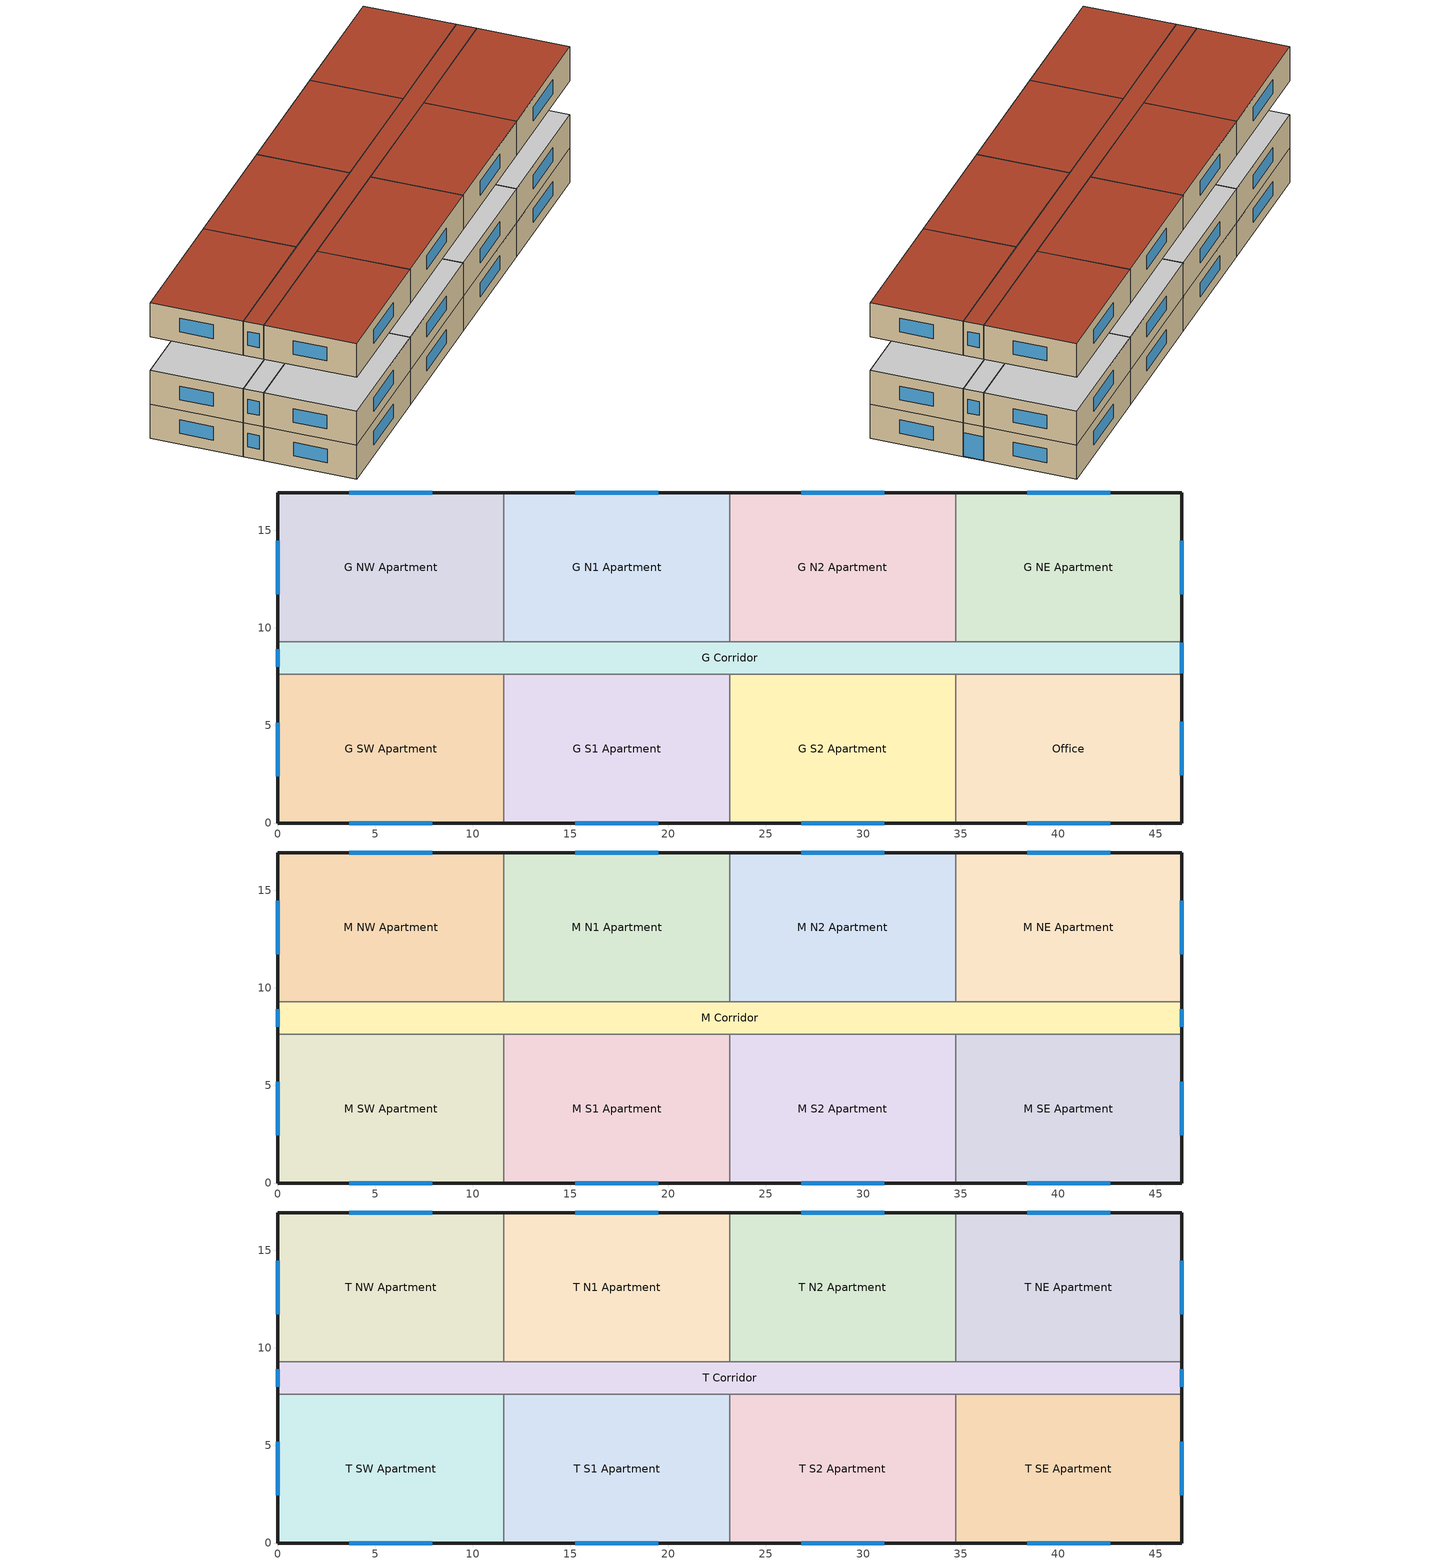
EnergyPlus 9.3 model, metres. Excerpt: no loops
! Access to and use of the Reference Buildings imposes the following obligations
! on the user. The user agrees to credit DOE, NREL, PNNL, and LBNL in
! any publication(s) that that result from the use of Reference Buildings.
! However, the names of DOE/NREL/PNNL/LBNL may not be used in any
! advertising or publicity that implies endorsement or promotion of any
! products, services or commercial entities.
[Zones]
G SW Apartment
 floor ground (ext-slab): 0,7.62 11.58,7.62 11.58,0 0,0 z0
 wall outside (Steel Frame Res Ext Wall): 0,7.62 0,0 11.58,0 z0:3.05
 wall to G Corridor (int-walls): 11.58,7.62 0,7.62 z0:3.05
 wall to G S1 Apartment (int-walls): 11.58,0 11.58,7.62 z0:3.05
 window (Window Res Operable): 3.66,0 7.92,0 / 0,5.14 0,2.4 z0.95:2.17
 ceiling adiabatic (INT-FLOOR-UNDERSIDE): 11.58,0 11.58,7.62 0,7.62 0,0 z3.05
G NW Apartment
 floor ground (ext-slab): 0,16.92 11.58,16.92 11.58,9.3 0,9.3 z0
 wall outside (Steel Frame Res Ext Wall): 11.58,16.92 0,16.92 0,9.3 z0:3.05
 wall to G Corridor (int-walls): 0,9.3 11.58,9.3 z0:3.05
 wall to G N1 Apartment (int-walls): 11.58,9.3 11.58,16.92 z0:3.05
 window (Window Res Operable): 7.92,16.92 3.66,16.92 / 0,14.48 0,11.73 z0.95:2.17
 ceiling adiabatic (INT-FLOOR-UNDERSIDE): 11.58,9.3 11.58,16.92 0,16.92 0,9.3 z3.05
Office
 floor ground (ext-slab): 34.75,7.62 46.33,7.62 46.33,0 34.75,0 z0
 wall outside (Steel Frame Res Ext Wall): 34.75,0 46.33,0 46.33,7.62 z0:3.05
 wall to G Corridor (int-walls): 46.33,7.62 34.75,7.62 z0:3.05
 wall to G S2 Apartment (int-walls): 34.75,7.62 34.75,0 z0:3.05
 window (Window Res Operable): 38.4,0 42.67,0 / 46.33,2.44 46.33,5.18 z0.95:2.17
 ceiling adiabatic (INT-FLOOR-UNDERSIDE): 46.33,0 46.33,7.62 34.75,7.62 34.75,0 z3.05
G NE Apartment
 floor ground (ext-slab): 34.75,16.92 46.33,16.92 46.33,9.3 34.75,9.3 z0
 wall outside (Steel Frame Res Ext Wall): 46.33,9.3 46.33,16.92 34.75,16.92 z0:3.05
 wall to G Corridor (int-walls): 34.75,9.3 46.33,9.3 z0:3.05
 wall to G N2 Apartment (int-walls): 34.75,16.92 34.75,9.3 z0:3.05
 window (Window Res Operable): 42.67,16.92 38.4,16.92 / 46.33,11.73 46.33,14.48 z0.95:2.17
 ceiling adiabatic (INT-FLOOR-UNDERSIDE): 46.33,9.3 46.33,16.92 34.75,16.92 34.75,9.3 z3.05
G N1 Apartment
 floor ground (ext-slab): 11.58,16.92 23.16,16.92 23.16,9.3 11.58,9.3 z0
 wall outside (Steel Frame Res Ext Wall): 23.16,16.92 11.58,16.92 z0:3.05
 wall to G Corridor (int-walls): 11.58,9.3 23.16,9.3 z0:3.05
 wall to G N2 Apartment (int-walls): 23.16,9.3 23.16,16.92 z0:3.05
 window (Window Res Operable): 19.51,16.92 15.24,16.92 z0.95:2.17
 ceiling adiabatic (INT-FLOOR-UNDERSIDE): 23.16,9.3 23.16,16.92 11.58,16.92 11.58,9.3 z3.05
G N2 Apartment
 floor ground (ext-slab): 23.16,16.92 34.75,16.92 34.75,9.3 23.16,9.3 z0
 wall outside (Steel Frame Res Ext Wall): 34.75,16.92 23.16,16.92 z0:3.05
 wall to G Corridor (int-walls): 23.16,9.3 34.75,9.3 z0:3.05
 window (Window Res Operable): 31.09,16.92 26.82,16.92 z0.95:2.17
 ceiling adiabatic (INT-FLOOR-UNDERSIDE): 34.75,9.3 34.75,16.92 23.16,16.92 23.16,9.3 z3.05
G S1 Apartment
 floor ground (ext-slab): 11.58,7.62 23.16,7.62 23.16,0 11.58,0 z0
 wall outside (Steel Frame Res Ext Wall): 11.58,0 23.16,0 z0:3.05
 wall to G Corridor (int-walls): 23.16,7.62 11.58,7.62 z0:3.05
 wall to G S2 Apartment (int-walls): 23.16,0 23.16,7.62 z0:3.05
 window (Window Res Operable): 15.24,0 19.51,0 z0.95:2.17
 ceiling adiabatic (INT-FLOOR-UNDERSIDE): 23.16,0 23.16,7.62 11.58,7.62 11.58,0 z3.05
G S2 Apartment
 floor ground (ext-slab): 23.16,7.62 34.75,7.62 34.75,0 23.16,0 z0
 wall outside (Steel Frame Res Ext Wall): 23.16,0 34.75,0 z0:3.05
 wall to G Corridor (int-walls): 34.75,7.62 23.16,7.62 z0:3.05
 window (Window Res Operable): 26.82,0 31.09,0 z0.95:2.17
 ceiling adiabatic (INT-FLOOR-UNDERSIDE): 34.75,0 34.75,7.62 23.16,7.62 23.16,0 z3.05
G Corridor
 floor ground (ext-slab): 0,9.3 46.33,9.3 46.33,7.62 0,7.62 z0
 wall outside (Steel Frame Res Ext Wall): 0,9.3 0,7.62 / 46.33,7.62 46.33,9.3 z0:3.05
 window (Window Res Operable): 0,8.91 0,8 z0.95:2.17; 46.33,7.67 46.33,9.25 z0.03:2.13
 ceiling adiabatic (INT-FLOOR-UNDERSIDE): 46.33,7.62 46.33,9.3 0,9.3 0,7.62 z3.05
M SW Apartment
 floor adiabatic (INT-FLOOR-TOPSIDE): 0,7.62 11.58,7.62 11.58,0 0,0 z3.05
 wall outside (Steel Frame Res Ext Wall): 0,7.62 0,0 11.58,0 z3.05:6.1
 wall to M Corridor (int-walls): 11.58,7.62 0,7.62 z3.05:6.1
 wall to M S1 Apartment (int-walls): 11.58,0 11.58,7.62 z3.05:6.1
 window (Window Res Operable): 0,5.18 0,2.44 / 3.66,0 7.92,0 z4:5.22
 ceiling adiabatic (INT-FLOOR-UNDERSIDE): 11.58,0 11.58,7.62 0,7.62 0,0 z6.1
M NW Apartment
 floor adiabatic (INT-FLOOR-TOPSIDE): 0,16.92 11.58,16.92 11.58,9.3 0,9.3 z3.05
 wall outside (Steel Frame Res Ext Wall): 11.58,16.92 0,16.92 0,9.3 z3.05:6.1
 wall to M Corridor (int-walls): 0,9.3 11.58,9.3 z3.05:6.1
 wall to M N1 Apartment (int-walls): 11.58,9.3 11.58,16.92 z3.05:6.1
 window (Window Res Operable): 7.92,16.92 3.66,16.92 / 0,14.48 0,11.73 z4:5.22
 ceiling adiabatic (INT-FLOOR-UNDERSIDE): 11.58,9.3 11.58,16.92 0,16.92 0,9.3 z6.1
M SE Apartment
 floor adiabatic (INT-FLOOR-TOPSIDE): 34.75,7.62 46.33,7.62 46.33,0 34.75,0 z3.05
 wall outside (Steel Frame Res Ext Wall): 34.75,0 46.33,0 46.33,7.62 z3.05:6.1
 wall to M Corridor (int-walls): 46.33,7.62 34.75,7.62 z3.05:6.1
 wall to M S2 Apartment (int-walls): 34.75,7.62 34.75,0 z3.05:6.1
 window (Window Res Operable): 46.33,2.44 46.33,5.18 / 38.4,0 42.67,0 z4:5.22
 ceiling adiabatic (INT-FLOOR-UNDERSIDE): 46.33,0 46.33,7.62 34.75,7.62 34.75,0 z6.1
M NE Apartment
 floor adiabatic (INT-FLOOR-TOPSIDE): 34.75,16.92 46.33,16.92 46.33,9.3 34.75,9.3 z3.05
 wall outside (Steel Frame Res Ext Wall): 46.33,9.3 46.33,16.92 34.75,16.92 z3.05:6.1
 wall to M Corridor (int-walls): 34.75,9.3 46.33,9.3 z3.05:6.1
 wall to M N2 Apartment (int-walls): 34.75,16.92 34.75,9.3 z3.05:6.1
 window (Window Res Operable): 42.67,16.92 38.4,16.92 / 46.33,11.73 46.33,14.48 z4:5.22
 ceiling adiabatic (INT-FLOOR-UNDERSIDE): 46.33,9.3 46.33,16.92 34.75,16.92 34.75,9.3 z6.1
M N1 Apartment
 floor adiabatic (INT-FLOOR-TOPSIDE): 11.58,16.92 23.16,16.92 23.16,9.3 11.58,9.3 z3.05
 wall outside (Steel Frame Res Ext Wall): 23.16,16.92 11.58,16.92 z3.05:6.1
 wall to M Corridor (int-walls): 11.58,9.3 23.16,9.3 z3.05:6.1
 wall to M N2 Apartment (int-walls): 23.16,9.3 23.16,16.92 z3.05:6.1
 window (Window Res Operable): 19.51,16.92 15.24,16.92 z4:5.22
 ceiling adiabatic (INT-FLOOR-UNDERSIDE): 23.16,9.3 23.16,16.92 11.58,16.92 11.58,9.3 z6.1
M N2 Apartment
 floor adiabatic (INT-FLOOR-TOPSIDE): 23.16,16.92 34.75,16.92 34.75,9.3 23.16,9.3 z3.05
 wall outside (Steel Frame Res Ext Wall): 34.75,16.92 23.16,16.92 z3.05:6.1
 wall to M Corridor (int-walls): 23.16,9.3 34.75,9.3 z3.05:6.1
 window (Window Res Operable): 31.09,16.92 26.82,16.92 z4:5.22
 ceiling adiabatic (INT-FLOOR-UNDERSIDE): 34.75,9.3 34.75,16.92 23.16,16.92 23.16,9.3 z6.1
M S1 Apartment
 floor adiabatic (INT-FLOOR-TOPSIDE): 11.58,7.62 23.16,7.62 23.16,0 11.58,0 z3.05
 wall outside (Steel Frame Res Ext Wall): 11.58,0 23.16,0 z3.05:6.1
 wall to M Corridor (int-walls): 23.16,7.62 11.58,7.62 z3.05:6.1
 wall to M S2 Apartment (int-walls): 23.16,0 23.16,7.62 z3.05:6.1
 window (Window Res Operable): 15.24,0 19.51,0 z4:5.22
 ceiling adiabatic (INT-FLOOR-UNDERSIDE): 23.16,0 23.16,7.62 11.58,7.62 11.58,0 z6.1
M S2 Apartment
 floor adiabatic (INT-FLOOR-TOPSIDE): 23.16,7.62 34.75,7.62 34.75,0 23.16,0 z3.05
 wall outside (Steel Frame Res Ext Wall): 23.16,0 34.75,0 z3.05:6.1
 wall to M Corridor (int-walls): 34.75,7.62 23.16,7.62 z3.05:6.1
 window (Window Res Operable): 26.82,0 31.09,0 z4:5.22
 ceiling adiabatic (INT-FLOOR-UNDERSIDE): 34.75,0 34.75,7.62 23.16,7.62 23.16,0 z6.1
M Corridor
 floor adiabatic (INT-FLOOR-TOPSIDE): 0,9.3 46.33,9.3 46.33,7.62 0,7.62 z3.05
 wall outside (Steel Frame Res Ext Wall): 0,9.3 0,7.62 / 46.33,7.62 46.33,9.3 z3.05:6.1
 window (Window Res Operable): 0,8.91 0,8 / 46.33,8 46.33,8.91 z4:5.22
 ceiling adiabatic (INT-FLOOR-UNDERSIDE): 46.33,7.62 46.33,9.3 0,9.3 0,7.62 z6.1
T SW Apartment
 floor adiabatic (INT-FLOOR-TOPSIDE): 0,7.62 11.58,7.62 11.58,0 0,0 z9.14
 wall outside (Steel Frame Res Ext Wall): 0,7.62 0,0 11.58,0 z9.14:12.19
 wall to T Corridor (int-walls): 11.58,7.62 0,7.62 z9.14:12.19
 wall to T S1 Apartment (int-walls): 11.58,0 11.58,7.62 z9.14:12.19
 window (Window Res Operable): 0,5.18 0,2.44 / 3.66,0 7.92,0 z10.1:11.32
 roof outside (IEAD Res Roof): 11.58,0 11.58,7.62 0,7.62 0,0 z12.19
T NW Apartment
 floor adiabatic (INT-FLOOR-TOPSIDE): 0,16.92 11.58,16.92 11.58,9.3 0,9.3 z9.14
 wall outside (Steel Frame Res Ext Wall): 11.58,16.92 0,16.92 0,9.3 z9.14:12.19
 wall to T Corridor (int-walls): 0,9.3 11.58,9.3 z9.14:12.19
 wall to T N1 Apartment (int-walls): 11.58,9.3 11.58,16.92 z9.14:12.19
 window (Window Res Operable): 7.92,16.92 3.66,16.92 / 0,14.48 0,11.73 z10.1:11.32
 roof outside (IEAD Res Roof): 11.58,9.3 11.58,16.92 0,16.92 0,9.3 z12.19
T SE Apartment
 floor adiabatic (INT-FLOOR-TOPSIDE): 34.75,7.62 46.33,7.62 46.33,0 34.75,0 z9.14
 wall outside (Steel Frame Res Ext Wall): 34.75,0 46.33,0 46.33,7.62 z9.14:12.19
 wall to T Corridor (int-walls): 46.33,7.62 34.75,7.62 z9.14:12.19
 wall to T S2 Apartment (int-walls): 34.75,7.62 34.75,0 z9.14:12.19
 window (Window Res Operable): 46.33,2.44 46.33,5.18 / 38.4,0 42.67,0 z10.1:11.32
 roof outside (IEAD Res Roof): 46.33,0 46.33,7.62 34.75,7.62 34.75,0 z12.19
T NE Apartment
 floor adiabatic (INT-FLOOR-TOPSIDE): 34.75,16.92 46.33,16.92 46.33,9.3 34.75,9.3 z9.14
 wall outside (Steel Frame Res Ext Wall): 46.33,9.3 46.33,16.92 34.75,16.92 z9.14:12.19
 wall to T Corridor (int-walls): 34.75,9.3 46.33,9.3 z9.14:12.19
 wall to T N2 Apartment (int-walls): 34.75,16.92 34.75,9.3 z9.14:12.19
 window (Window Res Operable): 42.67,16.92 38.4,16.92 / 46.33,11.73 46.33,14.48 z10.1:11.32
 roof outside (IEAD Res Roof): 46.33,9.3 46.33,16.92 34.75,16.92 34.75,9.3 z12.19
T N1 Apartment
 floor adiabatic (INT-FLOOR-TOPSIDE): 11.58,16.92 23.16,16.92 23.16,9.3 11.58,9.3 z9.14
 wall outside (Steel Frame Res Ext Wall): 23.16,16.92 11.58,16.92 z9.14:12.19
 wall to T Corridor (int-walls): 11.58,9.3 23.16,9.3 z9.14:12.19
 wall to T N2 Apartment (int-walls): 23.16,9.3 23.16,16.92 z9.14:12.19
 window (Window Res Operable): 19.51,16.92 15.24,16.92 z10.1:11.32
 roof outside (IEAD Res Roof): 23.16,9.3 23.16,16.92 11.58,16.92 11.58,9.3 z12.19
T N2 Apartment
 floor adiabatic (INT-FLOOR-TOPSIDE): 23.16,16.92 34.75,16.92 34.75,9.3 23.16,9.3 z9.14
 wall outside (Steel Frame Res Ext Wall): 34.75,16.92 23.16,16.92 z9.14:12.19
 wall to T Corridor (int-walls): 23.16,9.3 34.75,9.3 z9.14:12.19
 window (Window Res Operable): 31.09,16.92 26.82,16.92 z10.1:11.32
 roof outside (IEAD Res Roof): 34.75,9.3 34.75,16.92 23.16,16.92 23.16,9.3 z12.19
T S1 Apartment
 floor adiabatic (INT-FLOOR-TOPSIDE): 11.58,7.62 23.16,7.62 23.16,0 11.58,0 z9.14
 wall outside (Steel Frame Res Ext Wall): 11.58,0 23.16,0 z9.14:12.19
 wall to T Corridor (int-walls): 23.16,7.62 11.58,7.62 z9.14:12.19
 wall to T S2 Apartment (int-walls): 23.16,0 23.16,7.62 z9.14:12.19
 window (Window Res Operable): 15.24,0 19.51,0 z10.1:11.32
 roof outside (IEAD Res Roof): 23.16,0 23.16,7.62 11.58,7.62 11.58,0 z12.19
T S2 Apartment
 floor adiabatic (INT-FLOOR-TOPSIDE): 23.16,7.62 34.75,7.62 34.75,0 23.16,0 z9.14
 wall outside (Steel Frame Res Ext Wall): 23.16,0 34.75,0 z9.14:12.19
 wall to T Corridor (int-walls): 34.75,7.62 23.16,7.62 z9.14:12.19
 window (Window Res Operable): 26.82,0 31.09,0 z10.1:11.32
 roof outside (IEAD Res Roof): 34.75,0 34.75,7.62 23.16,7.62 23.16,0 z12.19
T Corridor
 floor adiabatic (INT-FLOOR-TOPSIDE): 0,9.3 46.33,9.3 46.33,7.62 0,7.62 z9.14
 wall outside (Steel Frame Res Ext Wall): 0,9.3 0,7.62 / 46.33,7.62 46.33,9.3 z9.14:12.19
 window (Window Res Operable): 0,8.91 0,8 / 46.33,8 46.33,8.91 z10.1:11.32
 roof outside (IEAD Res Roof): 46.33,7.62 46.33,9.3 0,9.3 0,7.62 z12.19
[Building]
Ref Bldg Midrise Apartment Post1980_v1.3_5.0: North Axis {deg}=0; Terrain=City; Loads Convergence Tolerance Value {W}=0.04; Temperature Convergence Tolerance Value {deltaC}=0.2; Solar Distribution=FullInteriorAndExterior; Maximum Number of Warmup Days=25; Minimum Number of Warmup Days=6
[Site:Location]
USA TX-HOUSTON: Latitude {deg}=29.97; Longitude {deg}=-95.37; Time Zone {hr}=-6; Elevation {m}=33
[SizingPeriod:DesignDay] Day of Month=21; Humidity Condition Type=Wetbulb; Barometric Pressure {Pa}=100929; Rain Indicator=No; Snow Indicator=No; Daylight Saving Time Indicator=No; Solar Model Indicator=ASHRAEClearSky
Name | Month | Day Type | Maximum Dry-Bulb Temperature {C} | Daily Dry-Bulb Temperature Range {deltaC} | Wetbulb or DewPoint at Maximum Dry-Bulb {C} | Wind Speed {m/s} | Wind Direction {deg} | Sky Clearness
HOUSTON Ann Htg 99.6% Condns DB | 1 | WinterDesignDay | -2.4 | 0 | -2.4 | 2.7 | 0 | 0
HOUSTON Ann Clg .4% Condns WB=>MDB | 7 | SummerDesignDay | 32 | 10.6 | 26.7 | 3.7 | 170 | 1
[Site:WaterMainsTemperature]
Calculation Method=CORRELATION; Annual Average Outdoor Air Temperature {C}=19.99; Maximum Difference In Monthly Average Outdoor Air Temperatures {deltaC}=17.1
[Site:GroundTemperature:BuildingSurface]
20.541, 20.346, 20.801, 22.127, 22.752, 22.868, 22.937, 22.96, 22.981, 22.822, 21.631, 20.645
[Construction]
Steel Frame Res Ext Wall: Wood Siding, Steel Frame Res Wall Insulation, 1/2IN Gypsum
IEAD Res Roof: Roof Membrane, IEAD Res Roof Insulation, Metal Decking
ext-slab: HW CONCRETE, CP02 CARPET PAD
int-walls: 1/2IN Gypsum, 1/2IN Gypsum
INT-FLOOR-TOPSIDE: MAT-CC05 4 HW CONCRETE, CP02 CARPET PAD
INT-FLOOR-UNDERSIDE: CP02 CARPET PAD, MAT-CC05 4 HW CONCRETE
Window Res Operable: Res Operable Assembly Window
InteriorFurnishings: Std Wood 6inch
[Material] Thermal Absorptance=0.9
Name | Roughness | Thickness {m} | Conductivity {W/m-K} | Density {kg/m3} | Specific Heat {J/kg-K} | Solar Absorptance | Visible Absorptance
Steel Frame Res Wall Insulation | MediumRough | 0.0418527 | 0.049 | 265 | 836.8 | 0.7 | 0.7
IEAD Res Roof Insulation | MediumRough | 0.118437 | 0.049 | 265 | 836.8 | 0.7 | 0.7
Std Wood 6inch | MediumSmooth | 0.15 | 0.12 | 540 | 1210 | 0.7 | 0.7
Wood Siding | MediumSmooth | 0.01 | 0.11 | 544.62 | 1210 | 0.78 | 0.78
1/2IN Gypsum | Smooth | 0.0127 | 0.16 | 784.9 | 830 | 0.92 | 0.92
HW CONCRETE; MAT-CC05 4 HW CONCRETE | Rough | 0.1016 | 1.311 | 2240 | 836.8 | 0.7 | 0.7
Roof Membrane | VeryRough | 0.0095 | 0.16 | 1121.29 | 1460 | 0.7 | 0.7
Metal Decking | MediumSmooth | 0.0015 | 45.006 | 7680 | 418.4 | 0.7 | 0.3
[WindowMaterial:SimpleGlazingSystem]
Res Operable Assembly Window: U-Factor {W/m2-K}=6.92716; Solar Heat Gain Coefficient=0.25
[Material:NoMass]
CP02 CARPET PAD: Roughness=VeryRough; Thermal Resistance {m2-K/W}=0.2165; Thermal Absorptance=0.9; Solar Absorptance=0.7; Visible Absorptance=0.8
[Zone] Type=1; Floor Area {m2}=autocalculate; Part of Total Floor Area=Yes
Name | Multiplier
G SW Apartment; G NW Apartment; Office; G NE Apartment; G N1 Apartment; G N2 Apartment; G S1 Apartment; G S2 Apartment; T SW Apartment; T NW Apartment; T SE Apartment; T NE Apartment; T N1 Apartment; T N2 Apartment; T S1 Apartment; T S2 Apartment; T Corridor; G Corridor | 1
M SW Apartment; M NW Apartment; M SE Apartment; M NE Apartment; M N1 Apartment; M N2 Apartment; M S1 Apartment; M S2 Apartment; M Corridor | 2
[People] Number of People Calculation Method=People; Fraction Radiant=0.3; Sensible Heat Fraction=AUTOCALCULATE; Activity Level Schedule=ACTIVITY_SCH; Enable ASHRAE 55 Comfort Warnings=No; Mean Radiant Temperature Calculation Type=ZoneAveraged; Work Efficiency Schedule=WORK_EFF_SCH; Clothing Insulation Calculation Method=ClothingInsulationSchedule; Clothing Insulation Schedule=CLOTHING_SCH; Air Velocity Schedule=AIR_VELO_SCH; Thermal Comfort Model 1 Type=FANGER
Name | Zone or ZoneList | Number of People Schedule | Number of People
Office People | Office | OFF_OCC_SCH | 2
G SW Apartment People | G SW Apartment | APT_OCC_SCH | 2.5
G NW Apartment People | G NW Apartment | APT_OCC_SCH | 2.5
G NE Apartment People | G NE Apartment | APT_OCC_SCH | 2.5
G N1 Apartment People | G N1 Apartment | APT_OCC_SCH | 2.5
G N2 Apartment People | G N2 Apartment | APT_OCC_SCH | 2.5
G S1 Apartment People | G S1 Apartment | APT_OCC_SCH | 2.5
G S2 Apartment People | G S2 Apartment | APT_OCC_SCH | 2.5
M SW Apartment People | M SW Apartment | APT_OCC_SCH | 2.5
M NW Apartment People | M NW Apartment | APT_OCC_SCH | 2.5
M SE Apartment People | M SE Apartment | APT_OCC_SCH | 2.5
M NE Apartment People | M NE Apartment | APT_OCC_SCH | 2.5
M N1 Apartment People | M N1 Apartment | APT_OCC_SCH | 2.5
M N2 Apartment People | M N2 Apartment | APT_OCC_SCH | 2.5
M S1 Apartment People | M S1 Apartment | APT_OCC_SCH | 2.5
M S2 Apartment People | M S2 Apartment | APT_OCC_SCH | 2.5
T SW Apartment People | T SW Apartment | APT_OCC_SCH | 2.5
T NW Apartment People | T NW Apartment | APT_OCC_SCH | 2.5
T SE Apartment People | T SE Apartment | APT_OCC_SCH | 2.5
T NE Apartment People | T NE Apartment | APT_OCC_SCH | 2.5
T N1 Apartment People | T N1 Apartment | APT_OCC_SCH | 2.5
T N2 Apartment People | T N2 Apartment | APT_OCC_SCH | 2.5
T S1 Apartment People | T S1 Apartment | APT_OCC_SCH | 2.5
T S2 Apartment People | T S2 Apartment | APT_OCC_SCH | 2.5
[Lights] Design Level Calculation Method=Watts/Area; Return Air Fraction=0; Fraction Radiant=0.7; Fraction Visible=0.2; Fraction Replaceable=1; Return Air Fraction Calculated from Plenum Temperature=No
Name | Zone or ZoneList | Schedule | Watts per Zone Floor Area {W/m2}
Office_Lights | Office | OFF_LIGHT_SCH | 21.95
G Corridor_Lights | G Corridor | COR_LIGHT_SCH | 9.9
M Corridor_Lights | M Corridor | COR_LIGHT_SCH | 9.9
T Corridor_Lights | T Corridor | COR_LIGHT_SCH | 9.9
G SW Apartment_Lights | G SW Apartment | APT_LIGHT_SCH | 3.88
G NW Apartment_Lights | G NW Apartment | APT_LIGHT_SCH | 3.88
G NE Apartment_Lights | G NE Apartment | APT_LIGHT_SCH | 3.88
G N1 Apartment_Lights | G N1 Apartment | APT_LIGHT_SCH | 3.88
G N2 Apartment_Lights | G N2 Apartment | APT_LIGHT_SCH | 3.88
G S1 Apartment_Lights | G S1 Apartment | APT_LIGHT_SCH | 3.88
G S2 Apartment_Lights | G S2 Apartment | APT_LIGHT_SCH | 3.88
M SW Apartment_Lights | M SW Apartment | APT_LIGHT_SCH | 3.88
M NW Apartment_Lights | M NW Apartment | APT_LIGHT_SCH | 3.88
M SE Apartment_Lights | M SE Apartment | APT_LIGHT_SCH | 3.88
M NE Apartment_Lights | M NE Apartment | APT_LIGHT_SCH | 3.88
M N1 Apartment_Lights | M N1 Apartment | APT_LIGHT_SCH | 3.88
M N2 Apartment_Lights | M N2 Apartment | APT_LIGHT_SCH | 3.88
M S1 Apartment_Lights | M S1 Apartment | APT_LIGHT_SCH | 3.88
M S2 Apartment_Lights | M S2 Apartment | APT_LIGHT_SCH | 3.88
T SW Apartment_Lights | T SW Apartment | APT_LIGHT_SCH | 3.88
T NW Apartment_Lights | T NW Apartment | APT_LIGHT_SCH | 3.88
T SE Apartment_Lights | T SE Apartment | APT_LIGHT_SCH | 3.88
T NE Apartment_Lights | T NE Apartment | APT_LIGHT_SCH | 3.88
T N1 Apartment_Lights | T N1 Apartment | APT_LIGHT_SCH | 3.88
T N2 Apartment_Lights | T N2 Apartment | APT_LIGHT_SCH | 3.88
T S1 Apartment_Lights | T S1 Apartment | APT_LIGHT_SCH | 3.88
T S2 Apartment_Lights | T S2 Apartment | APT_LIGHT_SCH | 3.88
[ElectricEquipment] Fraction Latent=0
Name | Zone or ZoneList | Schedule | Design Level Calculation Method | Watts per Zone Floor Area {W/m2} | Fraction Radiant | Fraction Lost | Design Level {W}
Office_PlugMisc_Equip | Office | OFF_EQP_SCH | Watts/Area | 12.9 | 0.5 | 0
G Corridor_Elevators_Equip | G Corridor | BLDG_ELEVATORS | EquipmentLevel |  | 0 | 0.95 | 16054.9
G SW Apartment_PlugMisc_Equip | G SW Apartment | APT_EQP_SCH | Watts/Area | 5.38 | 0.5 | 0
G NW Apartment_PlugMisc_Equip | G NW Apartment | APT_EQP_SCH | Watts/Area | 5.38 | 0.5 | 0
G NE Apartment_PlugMisc_Equip | G NE Apartment | APT_EQP_SCH | Watts/Area | 5.38 | 0.5 | 0
G N1 Apartment_PlugMisc_Equip | G N1 Apartment | APT_EQP_SCH | Watts/Area | 5.38 | 0.5 | 0
G N2 Apartment_PlugMisc_Equip | G N2 Apartment | APT_EQP_SCH | Watts/Area | 5.38 | 0.5 | 0
G S1 Apartment_PlugMisc_Equip | G S1 Apartment | APT_EQP_SCH | Watts/Area | 5.38 | 0.5 | 0
G S2 Apartment_PlugMisc_Equip | G S2 Apartment | APT_EQP_SCH | Watts/Area | 5.38 | 0.5 | 0
M SW Apartment_PlugMisc_Equip | M SW Apartment | APT_EQP_SCH | Watts/Area | 5.38 | 0.5 | 0
M NW Apartment_PlugMisc_Equip | M NW Apartment | APT_EQP_SCH | Watts/Area | 5.38 | 0.5 | 0
M SE Apartment_PlugMisc_Equip | M SE Apartment | APT_EQP_SCH | Watts/Area | 5.38 | 0.5 | 0
M NE Apartment_PlugMisc_Equip | M NE Apartment | APT_EQP_SCH | Watts/Area | 5.38 | 0.5 | 0
M N1 Apartment_PlugMisc_Equip | M N1 Apartment | APT_EQP_SCH | Watts/Area | 5.38 | 0.5 | 0
M N2 Apartment_PlugMisc_Equip | M N2 Apartment | APT_EQP_SCH | Watts/Area | 5.38 | 0.5 | 0
M S1 Apartment_PlugMisc_Equip | M S1 Apartment | APT_EQP_SCH | Watts/Area | 5.38 | 0.5 | 0
M S2 Apartment_PlugMisc_Equip | M S2 Apartment | APT_EQP_SCH | Watts/Area | 5.38 | 0.5 | 0
T SW Apartment_PlugMisc_Equip | T SW Apartment | APT_EQP_SCH | Watts/Area | 5.38 | 0.5 | 0
T NW Apartment_PlugMisc_Equip | T NW Apartment | APT_EQP_SCH | Watts/Area | 5.38 | 0.5 | 0
T SE Apartment_PlugMisc_Equip | T SE Apartment | APT_EQP_SCH | Watts/Area | 5.38 | 0.5 | 0
T NE Apartment_PlugMisc_Equip | T NE Apartment | APT_EQP_SCH | Watts/Area | 5.38 | 0.5 | 0
T N1 Apartment_PlugMisc_Equip | T N1 Apartment | APT_EQP_SCH | Watts/Area | 5.38 | 0.5 | 0
T N2 Apartment_PlugMisc_Equip | T N2 Apartment | APT_EQP_SCH | Watts/Area | 5.38 | 0.5 | 0
T S1 Apartment_PlugMisc_Equip | T S1 Apartment | APT_EQP_SCH | Watts/Area | 5.38 | 0.5 | 0
T S2 Apartment_PlugMisc_Equip | T S2 Apartment | APT_EQP_SCH | Watts/Area | 5.38 | 0.5 | 0
[Exterior:Lights]
Exterior Facade Lighting: Schedule=ALWAYS_ON; Design Level {W}=6436; Control Option=AstronomicalClock
[ZoneInfiltration:DesignFlowRate] Design Flow Rate Calculation Method=Flow/ExteriorArea; Flow per Exterior Surface Area {m3/s-m2}=0.001133; Constant Term Coefficient=1; Temperature Term Coefficient=0; Velocity Term Coefficient=0; Velocity Squared Term Coefficient=0
Name | Zone or ZoneList | Schedule
Office_Infiltration | Office | OFFICE_INFIL_SCH
G Corridor_Infiltration | G Corridor | INFIL_SCH
M Corridor_Infiltration | M Corridor | INFIL_SCH
T Corridor_Infiltration | T Corridor | INFIL_SCH
G SW Apartment_Infiltration | G SW Apartment | INFIL_SCH
G NW Apartment_Infiltration | G NW Apartment | INFIL_SCH
G NE Apartment_Infiltration | G NE Apartment | INFIL_SCH
G N1 Apartment_Infiltration | G N1 Apartment | INFIL_SCH
G N2 Apartment_Infiltration | G N2 Apartment | INFIL_SCH
G S1 Apartment_Infiltration | G S1 Apartment | INFIL_SCH
G S2 Apartment_Infiltration | G S2 Apartment | INFIL_SCH
M SW Apartment_Infiltration | M SW Apartment | INFIL_SCH
M NW Apartment_Infiltration | M NW Apartment | INFIL_SCH
M SE Apartment_Infiltration | M SE Apartment | INFIL_SCH
M NE Apartment_Infiltration | M NE Apartment | INFIL_SCH
M N1 Apartment_Infiltration | M N1 Apartment | INFIL_SCH
M N2 Apartment_Infiltration | M N2 Apartment | INFIL_SCH
M S1 Apartment_Infiltration | M S1 Apartment | INFIL_SCH
M S2 Apartment_Infiltration | M S2 Apartment | INFIL_SCH
T SW Apartment_Infiltration | T SW Apartment | INFIL_SCH
T NW Apartment_Infiltration | T NW Apartment | INFIL_SCH
T SE Apartment_Infiltration | T SE Apartment | INFIL_SCH
T NE Apartment_Infiltration | T NE Apartment | INFIL_SCH
T N1 Apartment_Infiltration | T N1 Apartment | INFIL_SCH
T N2 Apartment_Infiltration | T N2 Apartment | INFIL_SCH
T S1 Apartment_Infiltration | T S1 Apartment | INFIL_SCH
T S2 Apartment_Infiltration | T S2 Apartment | INFIL_SCH
[InternalMass] Construction=InteriorFurnishings
Name | Zone or ZoneList | Surface Area {m2}
Office Internal Mass | Office | 176.4974
G Corridor Internal Mass | G Corridor | 155.3169
M Corridor Internal Mass | M Corridor | 155.3169
T Corridor Internal Mass | T Corridor | 155.3169
G SW Apartment Internal Mass | G SW Apartment | 176.4974
G NW Apartment Internal Mass | G NW Apartment | 176.4974
G NE Apartment Internal Mass | G NE Apartment | 176.4974
G N1 Apartment Internal Mass | G N1 Apartment | 176.4974
G N2 Apartment Internal Mass | G N2 Apartment | 176.4974
G S1 Apartment Internal Mass | G S1 Apartment | 176.4974
G S2 Apartment Internal Mass | G S2 Apartment | 176.4974
M SW Apartment Internal Mass | M SW Apartment | 176.4974
M NW Apartment Internal Mass | M NW Apartment | 176.4974
M SE Apartment Internal Mass | M SE Apartment | 176.4974
M NE Apartment Internal Mass | M NE Apartment | 176.4974
M N1 Apartment Internal Mass | M N1 Apartment | 176.4974
M N2 Apartment Internal Mass | M N2 Apartment | 176.4974
M S1 Apartment Internal Mass | M S1 Apartment | 176.4974
M S2 Apartment Internal Mass | M S2 Apartment | 176.4974
T SW Apartment Internal Mass | T SW Apartment | 176.4974
T NW Apartment Internal Mass | T NW Apartment | 176.4974
T SE Apartment Internal Mass | T SE Apartment | 176.4974
T NE Apartment Internal Mass | T NE Apartment | 176.4974
T N1 Apartment Internal Mass | T N1 Apartment | 176.4974
T N2 Apartment Internal Mass | T N2 Apartment | 176.4974
T S1 Apartment Internal Mass | T S1 Apartment | 176.4974
T S2 Apartment Internal Mass | T S2 Apartment | 176.4974
[ZoneHVAC:UnitHeater] Availability Schedule=ALWAYS_ON; Maximum Supply Air Flow Rate {m3/s}=AUTOSIZE; Supply Air Fan Operation During No Heating=No; Maximum Hot Water or Steam Flow Rate {m3/s}=AUTOSIZE; Minimum Hot Water or Steam Flow Rate {m3/s}=0; Heating Convergence Tolerance=0.001
Name | Supply Air Fan | Heating Coil
G Corridor Unit Heater | G Corridor Unit HeaterFan | G Corridor Unit Heater coil
M Corridor Unit Heater | M Corridor Unit HeaterFan | M Corridor Unit Heater coil
T Corridor Unit Heater | T Corridor Unit HeaterFan | T Corridor Unit Heater coil
[Coil:Heating:Electric] Availability Schedule=ALWAYS_ON; Efficiency=1; Nominal Capacity {W}=AUTOSIZE
G Corridor Unit Heater coil; M Corridor Unit Heater coil; T Corridor Unit Heater coil
[Fan:ConstantVolume] Availability Schedule=ALWAYS_ON; Fan Total Efficiency=0.53625; Pressure Rise {Pa}=49.8; Maximum Flow Rate {m3/s}=AUTOSIZE; Motor Efficiency=0.825; Motor In Airstream Fraction=1
G Corridor Unit HeaterFan; M Corridor Unit HeaterFan; T Corridor Unit HeaterFan
[Zone equipment]
G Corridor: G Corridor Unit Heater
M Corridor: M Corridor Unit Heater
T Corridor: T Corridor Unit Heater
[Sizing:Zone] Zone Cooling Design Supply Air Temperature Input Method=SupplyAirTemperature; Zone Cooling Design Supply Air Temperature {C}=11.1; Zone Heating Design Supply Air Temperature Input Method=SupplyAirTemperature; Zone Heating Design Supply Air Temperature {C}=40; Zone Cooling Design Supply Air Humidity Ratio {kgWater/kgDryAir}=0.0085; Zone Heating Design Supply Air Humidity Ratio {kgWater/kgDryAir}=0.008; Cooling Design Air Flow Method=DesignDayWithLimit; Cooling Minimum Air Flow {m3/s}=0; Cooling Minimum Air Flow Fraction=0; Heating Design Air Flow Method=DesignDay; Heating Design Air Flow Rate {m3/s}=0; Account for Dedicated Outdoor Air System=No; Dedicated Outdoor Air System Control Strategy=NeutralSupplyAir; Dedicated Outdoor Air Low Setpoint Temperature for Design {C}=autosize; Dedicated Outdoor Air High Setpoint Temperature for Design {C}=autosize
Name | Design Specification Outdoor Air Object
G Corridor | SZ DSOA G Corridor
M Corridor | SZ DSOA M Corridor
T Corridor | SZ DSOA T Corridor
[DesignSpecification:OutdoorAir] Outdoor Air Method=Flow/Zone; Outdoor Air Flow per Person {m3/s-person}=0; Outdoor Air Flow per Zone Floor Area {m3/s-m2}=0; Outdoor Air Flow per Zone {m3/s}=0
SZ DSOA G Corridor; SZ DSOA M Corridor; SZ DSOA T Corridor
[ZoneControl:Thermostat] Control Type Schedule=Dual Zone Control Type Sched
Name | Zone or ZoneList | Control 1
G Corridor Thermostat | G Corridor | G Corridor DualSPSched
M Corridor Thermostat | M Corridor | M Corridor DualSPSched
T Corridor Thermostat | T Corridor | T Corridor DualSPSched
[ThermostatSetpoint:DualSetpoint] Heating Setpoint Temperature Schedule=UnitHeater_HtgSP_Sch; Cooling Setpoint Temperature Schedule=UnitHeater_ClgSP_Sch
G Corridor DualSPSched; M Corridor DualSPSched; T Corridor DualSPSched
[UtilityCost:Tariff]
Name | Output Meter | Conversion Factor Choice | Season Schedule | Demand Window Length | Monthly Charge or Variable | Group
ReliantEnergy_PTB-LGS_LargeGeneral | Electricity:Facility | kWh | ReliantEnergySeasonSched | HalfHour | 2936.2 | Comm Elect
ReliantEnergy_PTB-MGS_MiscGeneral | Electricity:Facility | kWh | ReliantEnergySeasonSched | HalfHour | 18.82 | Comm Elect
TX_EIAMonthlyRateGas | Gas:Facility | MCF |  |  | 0 | Comm Gas
[UtilityCost:Charge:Simple]
Name | Utility Cost Charge Simple | Tariff | Source Variable | Season | Category Variable | Cost per Unit Value or Variable
 | SummerFuelEnergyCharge | ReliantEnergy_PTB-LGS_LargeGeneral | totalEnergy | Summer | EnergyCharges | 0.0823
 | WinterFuelEnergyCharge | ReliantEnergy_PTB-LGS_LargeGeneral | totalEnergy | Winter | EnergyCharges | 0.0485
 | TaxofEightPtTwoFivePercent | ReliantEnergy_PTB-LGS_LargeGeneral | SubTotal | Annual | Taxes | 0.0825
 | SummerFuelEnergyCharge | ReliantEnergy_PTB-MGS_MiscGeneral | totalEnergy | Summer | EnergyCharges | 0.0823
 | WinterFuelEnergyCharge | ReliantEnergy_PTB-MGS_MiscGeneral | totalEnergy | Winter | EnergyCharges | 0.0485
 | TaxofEightPtTwoFivePercent | ReliantEnergy_PTB-MGS_MiscGeneral | SubTotal | Annual | Taxes | 0.0825
 | MonthlyRateGasCharge | TX_EIAMonthlyRateGas | totalEnergy | Annual | EnergyCharges | TX_MonthlyGasRates
 | TaxofEightPtTwoFivePercent | TX_EIAMonthlyRateGas | SubTotal | Annual | Taxes | 0.0825
[UtilityCost:Charge:Block]
Name | Utility Cost Charge Block | Tariff | Source Variable | Season | Category Variable | Block Size Multiplier Value or Variable | Block Size 1 Value or Variable | Block 1 Cost per Unit Value or Variable | Block Size 2 Value or Variable | Block 2 Cost per Unit Value or Variable | Block Size 3 Value or Variable | Block 3 Cost per Unit Value or Variable
 | SummerBaseEnergycharge | ReliantEnergy_PTB-LGS_LargeGeneral | TotalEnergy | Summer | EnergyCharges | TotalDemand | 295 | 0.0249 | remaining | 0.0048
 | AnnualDemandCharge | ReliantEnergy_PTB-LGS_LargeGeneral | TotalDemand | Annual | DemandCharges |  | 400 | 0 | remaining | 6.14
 | SummerBaseEnergycharge | ReliantEnergy_PTB-MGS_MiscGeneral | TotalEnergy | Summer | EnergyCharges | TotalDemand | 125 | 0.0521 | 170 | 0.0317 | remaining | 0.0055
 | SummerBaseEnergycharge | ReliantEnergy_PTB-MGS_MiscGeneral | TotalEnergy | Summer | EnergyCharges | TotalDemand | 125 | 0.0504 | 170 | 0.0317 | remaining | 0.0055
 | AnnualDemandCharge | ReliantEnergy_PTB-MGS_MiscGeneral | TotalDemand | Annual | DemandCharges | TotalDemand | 10 | 0 | remaining | 3.04
[UtilityCost:Qualify] Variable=TotalDemand; Threshold Value or Variable=400; Season=Annual; Threshold Test=Count
Name | Utility Cost Qualify | Tariff | Qualify Type | Number of Months
 | MinDemand400kw | ReliantEnergy_PTB-LGS_LargeGeneral | Minimum | 12
 | MaxDemand400kw | ReliantEnergy_PTB-MGS_MiscGeneral | Maximum | 1
[UtilityCost:Variable]
TX_MonthlyGasRates: Tariff=TX_EIAMonthlyRateGas; Variable Type=Currency; January Value=7.87; February Value=7.73; March Value=7.41; April Value=7.86; May Value=8.05; June Value=8.75; July Value=8.21; August Value=8.34; September Value=8.04; October Value=7.65; November Value=8.24; December Value=7.99
[EnergyManagementSystem:ProgramCallingManager]
Volume_Initializer: BeginNewEnvironment; Initialize_Volumes
Setpoint_Controller: BeginTimestepBeforePredictor; Set_Setpoints
Demand_Reporter: EndOfZoneTimestepAfterZoneReporting; Report_Demand; Report_Occupants; Calculate_Temperatures
[EnergyManagementSystem:Program]
Set_Setpoints: Set C1 = C1_NOM + COOL_SETP_DELTA*5.0/9.0; Set H1 = H1_NOM + HEAT_SETP_DELTA*5.0/9.0; Set C2 = C2_NOM + COOL_SETP_DELTA*5.0/9.0; Set H2 = H2_NOM + HEAT_SETP_DELTA*5.0/9.0; Set H3 = H3_NOM + HEAT_SETP_DELTA*5.0/9.0; Set C3 = C3_NOM + COOL_SETP_DELTA*5.0/9.0
Initialize_Volumes: Set G_SW_APARTMENT_V = 268.96; Set G_NW_APARTMENT_V = 268.96; Set OFFICE_V = 268.96; Set G_NE_APARTMENT_V = 268.96; Set G_N1_APARTMENT_V = 268.96; Set G_N2_APARTMENT_V = 268.96; Set G_S1_APARTMENT_V = 268.96; Set G_S2_APARTMENT_V = 268.96; Set M_SW_APARTMENT_V = 268.96; Set M_NW_APARTMENT_V = 268.96; Set M_SE_APARTMENT_V = 268.96; Set M_NE_APARTMENT_V = 268.96; Set M_N1_APARTMENT_V = 268.96; Set M_N2_APARTMENT_V = 268.96; Set M_S1_APARTMENT_V = 268.96; Set M_S2_APARTMENT_V = 268.96; Set T_SW_APARTMENT_V = 268.96; Set T_NW_APARTMENT_V = 268.96; Set T_SE_APARTMENT_V = 268.96; Set T_NE_APARTMENT_V = 268.96; Set T_N1_APARTMENT_V = 268.96; Set T_N2_APARTMENT_V = 268.96; Set T_S1_APARTMENT_V = 268.96; Set T_S2_APARTMENT_V = 268.96; Set T_CORRIDOR_V = 236.69; Set G_CORRIDOR_V = 236.69; Set M_CORRIDOR_V = 236.69
Report_Demand: Set Cooling_Power_State = 0.0; Set Heating_Power_State = 0.0; Set Flexible_Cooling_Demand = 0.0; Set Flexible_Heating_Demand = 0.0; Set Flexible_Cooling_Demand = Flexible_Cooling_Demand + Cooling_Coil_1; Set Flexible_Cooling_Demand = Flexible_Cooling_Demand + Cooling_Coil_2; Set Flexible_Cooling_Demand = Flexible_Cooling_Demand + Cooling_Coil_3; Set Flexible_Cooling_Demand = Flexible_Cooling_Demand + Cooling_Coil_4; Set Flexible_Cooling_Demand = Flexible_Cooling_Demand + Cooling_Coil_5; Set Flexible_Cooling_Demand = Flexible_Cooling_Demand + Cooling_Coil_6; Set Flexible_Cooling_Demand = Flexible_Cooling_Demand + Cooling_Coil_7; Set Flexible_Cooling_Demand = Flexible_Cooling_Demand + Cooling_Coil_8; Set Flexible_Cooling_Demand = Flexible_Cooling_Demand + Cooling_Coil_9; Set Flexible_Cooling_Demand = Flexible_Cooling_Demand + Cooling_Coil_10; Set Flexible_Cooling_Demand = Flexible_Cooling_Demand + Cooling_Coil_11; Set Flexible_Cooling_Demand = Flexible_Cooling_Demand + Cooling_Coil_12; Set Flexible_Cooling_Demand = Flexible_Cooling_Demand + Cooling_Coil_13; Set Flexible_Cooling_Demand = Flexible_Cooling_Demand + Cooling_Coil_14; Set Flexible_Cooling_Demand = Flexible_Cooling_Demand + Cooling_Coil_15; Set Flexible_Cooling_Demand = Flexible_Cooling_Demand + Cooling_Coil_16; Set Flexible_Cooling_Demand = Flexible_Cooling_Demand + Cooling_Coil_17; Set Flexible_Cooling_Demand = Flexible_Cooling_Demand + Cooling_Coil_18; Set Flexible_Cooling_Demand = Flexible_Cooling_Demand + Cooling_Coil_19; Set Flexible_Cooling_Demand = Flexible_Cooling_Demand + Cooling_Coil_20; Set Flexible_Cooling_Demand = Flexible_Cooling_Demand + Cooling_Coil_21; Set Flexible_Cooling_Demand = Flexible_Cooling_Demand + Cooling_Coil_22; Set Flexible_Cooling_Demand = Flexible_Cooling_Demand + Cooling_Coil_23; Set Flexible_Cooling_Demand = Flexible_Cooling_Demand + Cooling_Coil_24; Set Flexible_Cooling_Demand = Flexible_Cooling_Demand/(60*60*ZoneTimeStep); IF Flexible_Cooling_Demand > 1.0; Set Cooling_Power_State = 1.0; ENDIF; Set Flexible_Heating_Demand = Flexible_Heating_Demand + Heating_Coil_1; Set Flexible_Heating_Demand = Flexible_Heating_Demand + Heating_Coil_2; Set Flexible_Heating_Demand = Flexible_Heating_Demand + Heating_Coil_3; Set Flexible_Heating_Demand = Flexible_Heating_Demand/(60*60*ZoneTimeStep); IF Flexible_Heating_Demand > 1.0; Set Heating_Power_State = 1.0; ENDIF
Report_Occupants: Set Total_Occupants = 0.0; Set Total_Occupants = Total_Occupants + G_SW_APARTMENT_O; Set Total_Occupants = Total_Occupants + G_NW_APARTMENT_O; Set Total_Occupants = Total_Occupants + OFFICE_O; Set Total_Occupants = Total_Occupants + G_NE_APARTMENT_O; Set Total_Occupants = Total_Occupants + G_N1_APARTMENT_O; Set Total_Occupants = Total_Occupants + G_N2_APARTMENT_O; Set Total_Occupants = Total_Occupants + G_S1_APARTMENT_O; Set Total_Occupants = Total_Occupants + G_S2_APARTMENT_O; Set Total_Occupants = Total_Occupants + M_SW_APARTMENT_O; Set Total_Occupants = Total_Occupants + M_NW_APARTMENT_O; Set Total_Occupants = Total_Occupants + M_SE_APARTMENT_O; Set Total_Occupants = Total_Occupants + M_NE_APARTMENT_O; Set Total_Occupants = Total_Occupants + M_N1_APARTMENT_O; Set Total_Occupants = Total_Occupants + M_N2_APARTMENT_O; Set Total_Occupants = Total_Occupants + M_S1_APARTMENT_O; Set Total_Occupants = Total_Occupants + M_S2_APARTMENT_O; Set Total_Occupants = Total_Occupants + T_SW_APARTMENT_O; Set Total_Occupants = Total_Occupants + T_NW_APARTMENT_O; Set Total_Occupants = Total_Occupants + T_SE_APARTMENT_O; Set Total_Occupants = Total_Occupants + T_NE_APARTMENT_O; Set Total_Occupants = Total_Occupants + T_N1_APARTMENT_O; Set Total_Occupants = Total_Occupants + T_N2_APARTMENT_O; Set Total_Occupants = Total_Occupants + T_S1_APARTMENT_O; Set Total_Occupants = Total_Occupants + T_S2_APARTMENT_O
[EnergyManagementSystem:Sensor]
C1_NOM: C1_NOM; Schedule Value
H1_NOM: H1_NOM; Schedule Value
C2_NOM: C2_NOM; Schedule Value
H2_NOM: H2_NOM; Schedule Value
H3_NOM: H3_NOM; Schedule Value
C3_NOM: C3_NOM; Schedule Value
Heating_Coil_1: G CORRIDOR UNIT HEATER COIL; Heating Coil Electric Energy
Heating_Coil_2: M CORRIDOR UNIT HEATER COIL; Heating Coil Electric Energy
Heating_Coil_3: T CORRIDOR UNIT HEATER COIL; Heating Coil Electric Energy
T_CORRIDOR_T: T CORRIDOR; Zone Mean Air Temperature
T_CORRIDOR_H: T CORRIDOR; Zone Air System Sensible Heating Energy
T_CORRIDOR_C: T CORRIDOR; Zone Air System Sensible Cooling Energy
G_CORRIDOR_T: G CORRIDOR; Zone Mean Air Temperature
G_CORRIDOR_H: G CORRIDOR; Zone Air System Sensible Heating Energy
G_CORRIDOR_C: G CORRIDOR; Zone Air System Sensible Cooling Energy
M_CORRIDOR_T: M CORRIDOR; Zone Mean Air Temperature
M_CORRIDOR_H: M CORRIDOR; Zone Air System Sensible Heating Energy
M_CORRIDOR_C: M CORRIDOR; Zone Air System Sensible Cooling Energy
[EnergyManagementSystem:Actuator] Actuated Component Type=Schedule:Compact; Actuated Component Control Type=Schedule Value
Name | Actuated Component Unique
C1 | UNITHEATER_CLGSP_SCH
H1 | UNITHEATER_HTGSP_SCH
C2 | APT_CLGSETP_SCH
H2 | APT_HTGSETP_SCH
H3 | OFF_HTGSETP_SCH
C3 | OFF_CLGSETP_SCH
[EnergyManagementSystem:OutputVariable] Type of Data in Variable=Averaged; Update Frequency=ZoneTimeStep
Name | EMS Variable
Cooling Controlled Load | Flexible_Cooling_Demand
Heating Controlled Load | Flexible_Heating_Demand
Cooling Schedule Temperature | Schedule_Cooling_Temperature
Heating Schedule Temperature | Schedule_Heating_Temperature
Cooling Setpoint Temperature | Setpoint_Cooling_Temperature
Heating Setpoint Temperature | Setpoint_Heating_Temperature
Cooling Current Temperature | Current_Cooling_Temperature
Heating Current Temperature | Current_Heating_Temperature
Cooling Power State | Cooling_Power_State
Heating Power State | Heating_Power_State
Heating Setpoint | H_SET
Cooling Setpoint | C_SET
Heating Current | H_CUR
Cooling Current | C_CUR
Heating Volume | TOTAL_HEAT_V
Cooling Volume | TOTAL_COOL_V
Indoor Air Temperature | T_CUR
Occupant Count | Total_Occupants
[ExternalInterface:Variable] Initial Value=0
COOL_SETP_DELTA; HEAT_SETP_DELTA
[Schedule:Compact]
ALWAYS_ON; INFIL_SCH; COR_LIGHT_SCH: Through: 12/31, For: AllDays, Until: 24:00, 1
BLDG_ELEVATORS: Through: 12/31, For: AllDays, Until: 04:00, 0.05, Until: 05:00, 0.1, Until: 06:00, 0.2, Until: 07:00, 0.4, Until: 09:00, 0.5, Until: 10:00, 0.35, Until: 16:00, 0.15, Until: 17:00, 0.35, Until: 19:00, 0.5, Until: 21:00, 0.4, Until: 22:00, 0.3, Until: 23:00, 0.2, Until: 24:00, 0.1
OFFICE_INFIL_SCH: Through: 12/31, For: Weekdays, Until: 8:00, 1, Until: 17:00, 0.25, Until: 24:00, 1, For AllOtherDays, Until: 24:00, 1
APT_OCC_SCH: Through: 12/31, For: AllDays, Until: 7:00, 1, Until: 8:00, 0.85, Until: 9:00, 0.39, Until: 16:00, 0.25, Until: 17:00, 0.3, Until: 18:00, 0.52, Until: 21:00, 0.87, Until: 24:00, 1
OFF_OCC_SCH: Through: 12/31, For: Weekdays SummerDesignDay WinterDesignDay, Until: 8:00, 0, Until: 12:00, 1, Until: 13:00, 0.5, Until: 17:00, 1, Until: 24:00, 0, For AllOtherDays, Until: 24:00, 0
APT_LIGHT_SCH: Through: 12/31, For: AllDays, Until: 04:00, 0.067, Until: 05:00, 0.187, Until: 06:00, 0.394, Until: 07:00, 0.44, Until: 08:00, 0.393, Until: 09:00, 0.172, Until: 15:00, 0.119, Until: 16:00, 0.206, Until: 17:00, 0.439, Until: 18:00, 0.616, Until: 19:00, 0.829, Until: 20:00, 0.986, Until: 21:00, 1, Until: 22:00, 0.692, Until: 23:00, 0.384, Until: 24:00, 0.16
OFF_LIGHT_SCH: Through: 12/31, For: Weekdays SummerDesignDay, Until: 08:00, 0.18, Until: 12:00, 0.9, Until: 13:00, 0.8, Until: 17:00, 0.9, Until: 24:00, 0.18, For: AllOtherDays, Until: 24:00, 0.18
APT_EQP_SCH: Through: 12/31, For: AllDays, Until: 1:00, 0.45, Until: 2:00, 0.41, Until: 3:00, 0.39, Until: 5:00, 0.38, Until: 6:00, 0.43, Until: 7:00, 0.54, Until: 8:00, 0.65, Until: 9:00, 0.66, Until: 10:00, 0.67, Until: 11:00, 0.69, Until: 12:00, 0.7, Until: 13:00, 0.69, Until: 14:00, 0.66, Until: 15:00, 0.65, Until: 16:00, 0.68, Until: 17:00, 0.8, Until: 19:00, 1, Until: 20:00, 0.93, Until: 21:00, 0.89, Until: 22:00, 0.85, Until: 23:00, 0.71, Until: 24:00, 0.58
OFF_EQP_SCH: Through: 12/31, For: Weekdays SummerDesignDay, Until: 7:00, 0.33, Until: 8:00, 0.5, Until: 12:00, 1, Until: 13:00, 0.94, Until: 17:00, 1, Until: 18:00, 0.5, Until: 24:00, 0.33, For AllOtherDays, Until: 24:00, 0.33
ACTIVITY_SCH: Through: 12/31, For: AllDays, Until: 24:00, 120
WORK_EFF_SCH: Through: 12/31, For: AllDays, Until: 24:00, 0
AIR_VELO_SCH: Through: 12/31, For: AllDays, Until: 24:00, 0.2
CLOTHING_SCH: Through: 04/30, For: AllDays, Until: 24:00, 1, Through: 09/30, For: AllDays, Until: 24:00, 0.5, Through: 12/31, For: AllDays, Until: 24:00, 1
UnitHeater_ClgSP_Sch; C1_NOM: THROUGH: 12/31, FOR:AllDays, UNTIL: 24:00, 40
UnitHeater_HtgSP_Sch; H1_NOM: THROUGH: 12/31, FOR:AllDays, UNTIL: 24:00, 15.6
APT_CLGSETP_SCH; C2_NOM: THROUGH: 12/31, FOR:AllDays, UNTIL: 24:00, 23.9
APT_HTGSETP_SCH; H2_NOM: THROUGH: 12/31, FOR:AllDays, UNTIL: 24:00, 21.1
OFF_HTGSETP_SCH; H3_NOM: THROUGH: 12/31, FOR:Weekdays WinterDesignDay, UNTIL: 7:00, 15.6, UNTIL: 8:00, 18.3, UNTIL:17:00, 21.1, UNTIL: 18:00, 18.3, UNTIL: 24:00, 15.6, FOR: AllOtherDays, UNTIL: 24:00, 15.6
OFF_CLGSETP_SCH; C3_NOM: THROUGH: 12/31, FOR:Weekdays SummerDesignDay, UNTIL: 7:00, 29.4, UNTIL: 8:00, 26.7, UNTIL:17:00, 23.9, UNTIL: 18:00, 26.7, UNTIL: 24:00, 29.4, FOR: AllOtherDays, UNTIL: 24:00, 29.4
Dual Zone Control Type Sched: Through: 12/31, For: AllDays, Until: 24:00, 4
ReliantEnergySeasonSched: Through: 4/30, For: AllDays, Until: 24:00, 1, Through: 10/31, For: AllDays, Until: 24:00, 3, Through: 12/31, For: AllDays, Until: 24:00, 1
